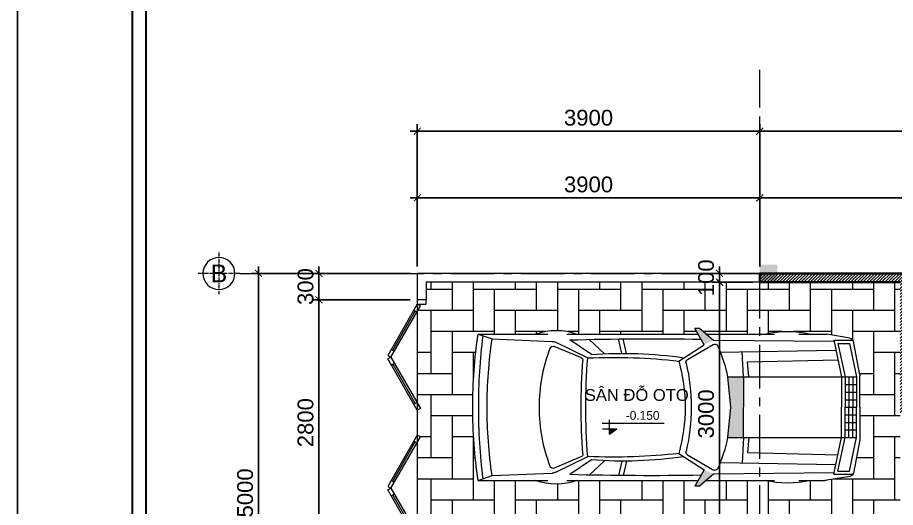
# Model space of a CAD drawing. Header units: inches. Extents: x 1198002 to 1275033, y 93432 to 197262.
# Drawn here: x 1240649 to 1250646, y 164317 to 169897 of the extents above; entities that cross this region are included whole.
import ezdxf
from ezdxf.enums import TextEntityAlignment as Align

# ---------------------------------------------------------------- set-up
doc = ezdxf.new("R2010")
doc.units = ezdxf.units.IN
doc.header["$LTSCALE"] = 100
doc.header["$MEASUREMENT"] = 0
doc.header["$PDMODE"] = 35
doc.linetypes.add('CENTERX2', pattern=[4, 2.5, -0.5, 0.5, -0.5])
for name, color, linetype, lineweight in [('$0$KHCUA', 3, 'Continuous', 20), ('1', 1, 'Continuous', 18), ('1-khung ten', 7, 'Continuous', 30), ('183', 183, 'Continuous', 5), ('2', 2, 'Continuous', 13), ('3', 3, 'Continuous', 9), ('4', 4, 'Continuous', 35), ('8', 252, 'Continuous', 5), ('9GRID', 251, 'CENTERX2', 5), ('DIM', 135, 'Continuous', 9), ('TEXT', 7, 'Continuous', 18)]:
    doc.layers.add(name, color=color, linetype=linetype, lineweight=lineweight)
doc.layers.add('13COLUMB', color=13, linetype='Continuous')
doc.styles.add('$0$GHICHU-C', font='arial.ttf', dxfattribs={"width": 0.7})
doc.styles.add('CVN', font='VHELVEN.TTF')
doc.styles.add('OBAYASHI', font='ARIALN.TTF')
doc.styles.add('VSIMPLEX', font='VTIMESN.TTF')
doc.dimstyles.new('D100', dxfattribs={"dimscale": 100, "dimtxt": 1.8, "dimasz": 0.8, "dimexe": 0.8, "dimexo": 0.8, "dimgap": 0.6, "dimtad": 1, "dimdec": 0, "dimrnd": 5, "dimzin": 12, "dimdsep": 46, "dimtxsty": 'CVN', "dimblk1": 'ARCHTICK', "dimblk2": 'ARCHTICK', "dimsah": 1, "dimcen": 0.8, "dimdle": 0.8, "dimclrd": 256, "dimclre": 256, "dimclrt": 7, "dimadec": 0, "dimazin": 3, "dimtfac": 1, "dimtdec": 0, "dimtix": 1, "dimtmove": 2, "dimatfit": 3, "dimldrblk": 'ARCHTICK', "dimfxl": 1, "dimtolj": 1, "dimarcsym": 0})

# ---------------------------------------------------------------- blocks, each defined once
blk = doc.blocks.new('GRIDSIGN')
at = {"color": 9, "linetype": 'CENTERX2'}
for p, q in [((0, 1300), (0, -1300)), ((-1300, 0), (1300, 0))]:
    blk.add_line(p, q, dxfattribs=at)
at = {"color": 9}
blk.add_circle((0, 0), 1000, dxfattribs=at)
blk.add_attdef('A', text='', height=1000).set_placement((0, 0), align=Align.MIDDLE)
blk = doc.blocks.new('ttucx')
at = {"layer": '9GRID', "ltscale": 2}
blk.add_line((1249101, 157774.6), (1249101, 167806.9), dxfattribs=at)
blk.add_lwpolyline([(1243179, 165486.5), (1264296.3, 165486.5)], dxfattribs=at)
at = {"layer": '2'}
ref = blk.add_blockref('GRIDSIGN', (1242942, 165486.5), dxfattribs=dict(at, xscale=-0.1822500005364418, yscale=0.1822500005364418, zscale=0.1822500005364418))
ref.add_attrib('A', 'B', dxfattribs={"layer": '0', "height": 202.5, "style": 'CVN'}).set_placement((1242942, 165486.5), align=Align.MIDDLE)
blk = doc.blocks.new('*U178')
for points in [[(50, 0), (634.6, 337.5), (654.6, 302.9), (70, -34.6)], [(1259.1, 0), (674.6, 337.5), (654.6, 302.9), (1239.1, -34.6)], [(1540.9, 0), (2125.4, 337.5), (2145.4, 302.9), (1560.9, -34.6)], [(2750, 0), (2165.4, 337.5), (2145.4, 302.9), (2730, -34.6)]]:
    blk.add_lwpolyline(points, close=True)
at = {"color": 8}
for points in [[(575.3, 280.2), (129.3, 22.7)], [(733.8, 280.2), (1179.9, 22.7)], [(2066.2, 280.2), (1620.1, 22.7)], [(2224.7, 280.2), (2670.7, 22.7)]]:
    blk.add_lwpolyline(points, dxfattribs=at)
for points in [[(565.3, 297.5), (585.3, 262.9)], [(743.8, 297.5), (723.8, 262.9)], [(2056.2, 297.5), (2076.2, 262.9)], [(2234.7, 297.5), (2214.7, 262.9)], [(119.3, 40), (139.3, 5.4)], [(1189.9, 40), (1169.9, 5.4)], [(1610.1, 40), (1630.1, 5.4)], [(2680.7, 40), (2660.7, 5.4)]]:
    blk.add_lwpolyline(points)
at = {"layer": '8'}
for points in [[(50, -100), (0, -100), (0, 0), (50, 0)], [(2750, -100), (2800, -100), (2800, 0), (2750, 0)]]:
    blk.add_lwpolyline(points, close=True, dxfattribs=at)
at = {"layer": '$0$KHCUA', "style": '$0$GHICHU-C', "flags": 1}
for tag, p in [('TEN_CUA', (800, -350)), ('KICH_THUOC', (800, -449.8)), ('QUI_CACH', (800, -572.2))]:
    blk.add_attdef(tag, text='', height=50, dxfattribs=at).set_placement(p, align=Align.MIDDLE)
blk = doc.blocks.new('KHUNG')
at = {"layer": '1-khung ten', "color": 5, "ltscale": 3}
blk.add_line((1870461, 653433), (1870461, 676662), dxfattribs=at)
at = {"layer": '1-khung ten', "ltscale": 3}
blk.add_line((1870645, 676510), (1870645, 653656), dxfattribs=at)
at = {"layer": 'Defpoints', "ltscale": 3}
blk.add_line((1868876, 677094), (1868876, 653037), dxfattribs=at)
blk = doc.blocks.new('CAR')
at = {"layer": '183', "linetype": 'Continuous'}
for p, q in [((7034.4, 88586), (7826.7, 88586)), ((7034.4, 88586), (7193.7, 88531.1)), ((8043.5, 88586), (9538.7, 88586)), ((9554.2, 88650.2), (9502.4, 88650.2)), ((9607.1, 88465), (9502.4, 88650.2)), ((9714.4, 88513.6), (9554.2, 88650.2)), ((9629.5, 88586), (10410.4, 88586)), ((10687.5, 88586), (10984.8, 88586)), ((11268.6, 88539.9), (11005.1, 88584.3)), ((7193.7, 88531.1), (7876.5, 88503.4)), ((7919.3, 88492.6), (8283.6, 88314.3)), ((8324.8, 88352.5), (8077.4, 88520.3)), ((8299.1, 88525.5), (8473.6, 88361.4)), ((8670, 88366.2), (8633.6, 88530.6)), ((8723.4, 88366.1), (8686.8, 88531.1)), ((11088.3, 88501), (9714.4, 88513.6)), ((11085.2, 88515.2), (11173.9, 88098.3)), ((11085.2, 88515.2), (11302.9, 88515.2)), ((11132, 88480.8), (11213.3, 88098.3)), ((11132, 88480.8), (11262.7, 88480.8)), ((11262.7, 88480.8), (11344, 88098.3)), ((11381.9, 88123), (11307.7, 88501.8)), ((8205.9, 88318.9), (7901.1, 88445.9)), ((9319.9, 88279.3), (9607.1, 88465)), ((9419.8, 88295.7), (9711.9, 88467)), ((9792.6, 88380.2), (11108.9, 88404)), ((10056.7, 88098.3), (10040.2, 88384.7)), ((10101.8, 88269.3), (11132.2, 88294.4)), ((10118.1, 88098.3), (10101.8, 88269.3)), ((9910.4, 87752.9), (9875.5, 88098.3)), ((9875.5, 88098.3), (11344, 88098.3)), ((10056.7, 88098.3), (10056.7, 87752.9)), ((11173.9, 88098.3), (11173.9, 87752.9)), ((11213.3, 88098.3), (11213.3, 87752.9)), ((11256.9, 88098.3), (11256.9, 87752.9)), ((11300.4, 88098.3), (11300.4, 87752.9)), ((11344, 88098.3), (11344, 87752.9)), ((11383, 87752.9), (11383, 88111.7)), ((11213.3, 88011.9), (11344, 88011.9)), ((11213.3, 87925.6), (11344, 87925.6)), ((11213.3, 87839.2), (11344, 87839.2)), ((9875.5, 87407.5), (9910.4, 87752.9)), ((10056.7, 87407.5), (10056.7, 87752.9)), ((11173.9, 87407.5), (11173.9, 87752.9)), ((11213.3, 87752.9), (11344, 87752.9)), ((11213.3, 87407.5), (11213.3, 87752.9)), ((11256.9, 87407.5), (11256.9, 87752.9)), ((11300.4, 87407.5), (11300.4, 87752.9)), ((11344, 87407.5), (11344, 87752.9)), ((11383, 87752.9), (11383, 87394.1)), ((11213.3, 87666.5), (11344, 87666.5)), ((11213.3, 87580.2), (11344, 87580.2)), ((11213.3, 87493.8), (11344, 87493.8)), ((9875.5, 87407.5), (11344, 87407.5)), ((10056.7, 87407.5), (10040.2, 87121)), ((10118.1, 87407.5), (10101.8, 87236.4)), ((11085.2, 86990.5), (11173.9, 87407.5)), ((11132, 87024.9), (11213.3, 87407.5)), ((11262.7, 87024.9), (11344, 87407.5)), ((11381.9, 87382.7), (11307.7, 87003.9)), ((8205.9, 87186.8), (7901.1, 87059.8)), ((7919.3, 87013.1), (8283.6, 87191.4)), ((9319.9, 87226.4), (9607.1, 87040.8)), ((9419.8, 87210.1), (9711.9, 87038.7)), ((10101.8, 87236.4), (11132.2, 87211.4)), ((8324.8, 87153.3), (8077.4, 86985.4)), ((8299.1, 86980.3), (8473.6, 87144.3)), ((8670, 87139.5), (8633.6, 86975.2)), ((8723.4, 87139.6), (8686.8, 86974.7)), ((9792.6, 87125.5), (11108.9, 87101.7)), ((7193.7, 86974.6), (7876.5, 87002.3)), ((9607.1, 87040.8), (9502.4, 86855.5)), ((9714.4, 86992.1), (9554.2, 86855.5)), ((11088.3, 87004.7), (9714.4, 86992.1)), ((11085.2, 86990.5), (11302.9, 86990.5)), ((11132, 87024.9), (11262.7, 87024.9)), ((7034.4, 86919.8), (7193.7, 86974.6)), ((7034.4, 86919.8), (7826.7, 86919.8)), ((8043.5, 86919.8), (9538.7, 86919.8)), ((9629.5, 86919.8), (10410.4, 86919.8)), ((10687.5, 86919.8), (10984.8, 86919.8)), ((11268.6, 86965.8), (11005.1, 86921.5)), ((9554.2, 86855.5), (9502.4, 86855.5))]:
    blk.add_line(p, q, dxfattribs=at)
for centre, radius, start, end in [((12654, 87752.9), 5681, 171.5672, 180), ((7924.5, 87965.8), 663.1, 69.26129, 110.73871), ((10560.1, 87504.6), 1112.3, 76.46789, 103.5321), ((10984.8, 88463.6), 122.4, 80.44448, 90), ((13654, 87752.9), 6612.8, 172.93376, 180), ((12512.6, 87752.9), 5375.5, 171.6755, 180), ((7872.2, 88396.3), 107.2, 63.92234, 87.67777), ((9006.2, 53086), 35446.5, 89.08622, 91.50148), ((11260.6, 88492.6), 48, 11.07809, 80.44448), ((9640.1, 87752.9), 1907.5, 159.33105, 180), ((7887.8, 88413.9), 34.7, 67.3717, 159.33105), ((9730.3, 88435.7), 36.4, 23.7677, 120.39857), ((8179.8, 87752.9), 1730.5, 11.51286, 23.7677), ((8192.5, 88286.9), 34.7, 356.01803, 67.3717), ((15864.1, 87752.9), 7655.5, 176.01803, 180), ((15018.1, 87752.9), 6757.8, 175.23449, 180), ((8575.1, 81579.5), 6741.1, 83.65681, 92.47815), ((8687.8, 83567.6), 4798.6, 81.73911, 94.3382), ((7441, 87752.9), 1951.3, 360, 15.65273), ((9438.2, 88264.3), 36.4, 120.39857, 193.49828), ((7307.6, 87752.9), 2154.8, 360, 13.49828), ((11323.8, 88111.7), 59.1, 360, 11.07809), ((12654, 87752.9), 5681, 180, 188.4328), ((13654, 87752.9), 6612.8, 180, 187.06624), ((12512.6, 87752.9), 5375.5, 180, 188.3245), ((9640.1, 87752.9), 1907.5, 180, 200.66894), ((15864.1, 87752.9), 7655.5, 180, 183.98197), ((15018.1, 87752.9), 6757.8, 180, 184.7655), ((7441, 87752.9), 1951.3, 344.34727, 360), ((7307.6, 87752.9), 2154.8, 346.50172, 360), ((8179.8, 87752.9), 1730.5, 336.23231, 348.48715), ((11323.8, 87394.1), 59.1, 348.92191, 360), ((8192.5, 87218.8), 34.7, 292.6283, 3.98197), ((8575.1, 93926.3), 6741.1, 267.52184, 276.34319), ((8687.8, 91938.2), 4798.6, 265.6618, 278.26089), ((9438.2, 87241.4), 36.4, 166.50172, 239.60143), ((7887.8, 87091.8), 34.7, 200.66894, 292.6283), ((7872.2, 87109.4), 107.2, 272.32223, 296.07766), ((9006.2, 122419.8), 35446.5, 268.49853, 270.91378), ((9730.3, 87070.1), 36.4, 239.60143, 336.23231), ((11260.6, 87013.1), 48, 279.55553, 348.92191), ((7924.5, 87539.9), 663.1, 249.2613, 290.7387), ((10560.1, 88001.2), 1112.3, 256.46789, 283.53212), ((10984.8, 87042.1), 122.4, 269.99999, 279.55553)]:
    blk.add_arc(centre, radius, start, end, dxfattribs=at)
for points in [[(9607.1, 88465), (9714.4, 88513.6), (9502.4, 88650.2), (9554.2, 88650.2)], [(9910.4, 87752.9), (9875.5, 88098.3), (10056.7, 88098.3)], [(9875.5, 87407.5), (9910.4, 87752.9), (10056.7, 87407.5), (10056.7, 88098.3)], [(9607.1, 87040.8), (9714.4, 86992.1), (9502.4, 86855.5), (9554.2, 86855.5)]]:
    blk.add_solid(points, dxfattribs=at)
blk = doc.blocks.new('A$C44324F94')
at = {"layer": '183', "rotation": 90}
blk.add_blockref('CAR', (104173.2, 1026.1), dxfattribs=at)
blk = doc.blocks.new('A$C6D605260')
blk.add_blockref('A$C44324F94', (-17791.7, -12647.3))
blk = doc.blocks.new('cos')
for p, q in [((1527, 300), (-205, 300)), ((0, 0), (0, 400)), ((-200, 150), (200, 150)), ((0, 0), (200, 150))]:
    blk.add_line(p, q)
blk.add_solid([(0, 150), (0, 0), (200, 150)])
at = {"color": 3, "style": 'VSIMPLEX', "text_generation_flag": 6}
blk.add_attdef('COS-VER', (93, 405), '', height=250, rotation=180, dxfattribs=at)
blk = doc.blocks.new('_ARCHTICK')
at = {"color": 0, "linetype": 'ByBlock', "const_width": 0.15}
blk.add_lwpolyline([(-0.5, -0.5), (0.5, 0.5)], dxfattribs=at)
blk = doc.blocks.new('*D206')
at = {"layer": 'Defpoints', "color": 0, "transparency": 16777216}
for p in [(1244081, 166682.5), (1245201, 166682.5), (1245201, 163882.5)]:
    blk.add_point(p, dxfattribs=at)
at = {"layer": 'DIM', "lineweight": -2, "transparency": 16777216}
for p, q in [((1244081, 163802.5), (1244081, 166762.5)), ((1245121, 166682.5), (1244001, 166682.5)), ((1245121, 163882.5), (1244001, 163882.5))]:
    blk.add_line(p, q, dxfattribs=at)
at = {"layer": 'DIM', "lineweight": -2, "transparency": 16777216, "xscale": 80, "yscale": 80, "zscale": 80}
for p, rotation in [((1244081, 166682.5), 90), ((1244081, 163882.5), 270)]:
    blk.add_blockref('_ARCHTICK', p, dxfattribs=dict(at, rotation=rotation))
at = {"layer": 'DIM', "color": 7, "transparency": 16777216, "insert": (1243928.5, 165282.5), "char_height": 180, "attachment_point": 5, "rotation": 90, "style": 'CVN'}
blk.add_mtext('\\A1;2800', dxfattribs=at)
blk = doc.blocks.new('*D207')
at = {"layer": 'Defpoints', "color": 0, "transparency": 16777216}
for p in [(1244081, 166982.5), (1245201, 166982.5), (1245201, 166682.5)]:
    blk.add_point(p, dxfattribs=at)
at = {"layer": 'DIM', "lineweight": -2, "transparency": 16777216}
for p, q in [((1244081, 166982.5), (1244081, 167062.5)), ((1245121, 166982.5), (1244001, 166982.5)), ((1244081, 166682.5), (1244081, 166982.5)), ((1245121, 166682.5), (1244001, 166682.5)), ((1244081, 166682.5), (1244081, 166602.5))]:
    blk.add_line(p, q, dxfattribs=at)
at = {"layer": 'DIM', "lineweight": -2, "transparency": 16777216, "xscale": 80, "yscale": 80, "zscale": 80}
for p, rotation in [((1244081, 166982.5), 270), ((1244081, 166682.5), 90)]:
    blk.add_blockref('_ARCHTICK', p, dxfattribs=dict(at, rotation=rotation))
at = {"layer": 'DIM', "color": 7, "transparency": 16777216, "insert": (1243928.5, 166832.5), "char_height": 180, "attachment_point": 5, "rotation": 90, "style": 'CVN'}
blk.add_mtext('\\A1;300', dxfattribs=at)
blk = doc.blocks.new('*D208')
at = {"layer": 'Defpoints', "color": 0, "transparency": 16777216}
for p in [(1244430.5, 166982.5), (1243393, 161982.5), (1244430.5, 161982.5)]:
    blk.add_point(p, dxfattribs=at)
at = {"layer": 'DIM', "lineweight": -2, "transparency": 16777216}
for p, q in [((1243393, 167062.5), (1243393, 161902.5)), ((1244350.5, 166982.5), (1243313, 166982.5)), ((1244350.5, 161982.5), (1243313, 161982.5))]:
    blk.add_line(p, q, dxfattribs=at)
at = {"layer": 'DIM', "lineweight": -2, "transparency": 16777216, "xscale": 80, "yscale": 80, "zscale": 80}
for p, rotation in [((1243393, 166982.5), 90), ((1243393, 161982.5), 270)]:
    blk.add_blockref('_ARCHTICK', p, dxfattribs=dict(at, rotation=rotation))
at = {"layer": 'DIM', "color": 7, "transparency": 16777216, "insert": (1243240.5, 164482.5), "char_height": 180, "attachment_point": 5, "rotation": 90, "style": 'CVN'}
blk.add_mtext('\\A1;5000', dxfattribs=at)
blk = doc.blocks.new('*D209')
at = {"layer": 'Defpoints', "color": 0, "transparency": 16777216}
for p in [(1249101, 167842.5), (1245201, 166982.5), (1249101, 166982.5)]:
    blk.add_point(p, dxfattribs=at)
at = {"layer": 'DIM', "lineweight": -2, "transparency": 16777216}
for p, q in [((1245201, 167062.5), (1245201, 167922.5)), ((1249101, 167062.5), (1249101, 167922.5)), ((1245121, 167842.5), (1249181, 167842.5))]:
    blk.add_line(p, q, dxfattribs=at)
at = {"layer": 'DIM', "lineweight": -2, "transparency": 16777216, "xscale": 80, "yscale": 80, "zscale": 80, "rotation": 180}
blk.add_blockref('_ARCHTICK', (1245201, 167842.5), dxfattribs=at)
at = {"layer": 'DIM', "lineweight": -2, "transparency": 16777216, "xscale": 80, "yscale": 80, "zscale": 80}
blk.add_blockref('_ARCHTICK', (1249101, 167842.5), dxfattribs=at)
at = {"layer": 'DIM', "color": 7, "transparency": 16777216, "insert": (1247151, 167995), "char_height": 180, "attachment_point": 5, "style": 'CVN'}
blk.add_mtext('\\A1;3900', dxfattribs=at)
blk = doc.blocks.new('*D210')
at = {"layer": 'Defpoints', "color": 0, "transparency": 16777216}
for p in [(1253101, 167842.5), (1253101, 167082.5), (1249101, 166982.5)]:
    blk.add_point(p, dxfattribs=at)
at = {"layer": 'DIM', "lineweight": -2, "transparency": 16777216}
for p, q in [((1249101, 167062.5), (1249101, 167922.5)), ((1253101, 167162.5), (1253101, 167922.5)), ((1249021, 167842.5), (1253181, 167842.5))]:
    blk.add_line(p, q, dxfattribs=at)
at = {"layer": 'DIM', "lineweight": -2, "transparency": 16777216, "xscale": 80, "yscale": 80, "zscale": 80, "rotation": 180}
blk.add_blockref('_ARCHTICK', (1249101, 167842.5), dxfattribs=at)
at = {"layer": 'DIM', "lineweight": -2, "transparency": 16777216, "xscale": 80, "yscale": 80, "zscale": 80}
blk.add_blockref('_ARCHTICK', (1253101, 167842.5), dxfattribs=at)
at = {"layer": 'DIM', "color": 7, "transparency": 16777216, "insert": (1251101, 167995), "char_height": 180, "attachment_point": 5, "style": 'CVN'}
blk.add_mtext('\\A1;4000', dxfattribs=at)
blk = doc.blocks.new('*D214')
at = {"layer": 'Defpoints', "color": 0, "transparency": 16777216}
for p in [(1249101, 168602.5), (1249101, 167492.5), (1262201, 166982.5)]:
    blk.add_point(p, dxfattribs=at)
at = {"layer": 'DIM', "lineweight": -2, "transparency": 16777216}
for p, q in [((1249101, 167572.5), (1249101, 168682.5)), ((1262201, 167062.5), (1262201, 168682.5)), ((1262281, 168602.5), (1249021, 168602.5))]:
    blk.add_line(p, q, dxfattribs=at)
at = {"layer": 'DIM', "lineweight": -2, "transparency": 16777216, "xscale": 80, "yscale": 80, "zscale": 80, "rotation": 180}
blk.add_blockref('_ARCHTICK', (1249101, 168602.5), dxfattribs=at)
at = {"layer": 'DIM', "lineweight": -2, "transparency": 16777216, "xscale": 80, "yscale": 80, "zscale": 80}
blk.add_blockref('_ARCHTICK', (1262201, 168602.5), dxfattribs=at)
at = {"layer": 'DIM', "color": 7, "transparency": 16777216, "insert": (1255651, 168755), "char_height": 180, "attachment_point": 5, "style": 'CVN'}
blk.add_mtext('\\A1;13100', dxfattribs=at)
blk = doc.blocks.new('*D215')
at = {"layer": 'Defpoints', "color": 0, "transparency": 16777216}
for p in [(1245201, 168602.5), (1249101, 167492.5), (1245201, 166982.5)]:
    blk.add_point(p, dxfattribs=at)
at = {"layer": 'DIM', "lineweight": -2, "transparency": 16777216}
for p, q in [((1245201, 167062.5), (1245201, 168682.5)), ((1249101, 167572.5), (1249101, 168682.5)), ((1249181, 168602.5), (1245121, 168602.5))]:
    blk.add_line(p, q, dxfattribs=at)
at = {"layer": 'DIM', "lineweight": -2, "transparency": 16777216, "xscale": 80, "yscale": 80, "zscale": 80, "rotation": 180}
blk.add_blockref('_ARCHTICK', (1245201, 168602.5), dxfattribs=at)
at = {"layer": 'DIM', "lineweight": -2, "transparency": 16777216, "xscale": 80, "yscale": 80, "zscale": 80}
blk.add_blockref('_ARCHTICK', (1249101, 168602.5), dxfattribs=at)
at = {"layer": 'DIM', "color": 7, "transparency": 16777216, "insert": (1247151, 168755), "char_height": 180, "attachment_point": 5, "style": 'CVN'}
blk.add_mtext('\\A1;3900', dxfattribs=at)
blk = doc.blocks.new('*D216')
at = {"layer": 'Defpoints', "color": 0, "transparency": 16777216}
for p in [(1249101, 166982.5), (1248642.5, 166882.5), (1249101, 166882.5)]:
    blk.add_point(p, dxfattribs=at)
at = {"layer": 'DIM', "lineweight": -2, "transparency": 16777216}
for p, q in [((1248642.5, 166982.5), (1248642.5, 167062.5)), ((1249021, 166982.5), (1248562.5, 166982.5)), ((1248642.5, 166982.5), (1248642.5, 166882.5)), ((1249021, 166882.5), (1248562.5, 166882.5)), ((1248642.5, 166882.5), (1248642.5, 166802.5))]:
    blk.add_line(p, q, dxfattribs=at)
at = {"layer": 'DIM', "lineweight": -2, "transparency": 16777216, "xscale": 80, "yscale": 80, "zscale": 80}
for p, rotation in [((1248642.5, 166982.5), 270), ((1248642.5, 166882.5), 90)]:
    blk.add_blockref('_ARCHTICK', p, dxfattribs=dict(at, rotation=rotation))
at = {"layer": 'DIM', "color": 7, "transparency": 16777216, "insert": (1248490, 166932.5), "char_height": 180, "attachment_point": 5, "rotation": 90, "style": 'CVN'}
blk.add_mtext('\\A1;100', dxfattribs=at)
blk = doc.blocks.new('*D217')
at = {"layer": 'Defpoints', "color": 0, "transparency": 16777216}
for p in [(1249101, 166882.5), (1248642.5, 163882.5), (1249101, 163882.5)]:
    blk.add_point(p, dxfattribs=at)
at = {"layer": 'DIM', "lineweight": -2, "transparency": 16777216}
for p, q in [((1248642.5, 166962.5), (1248642.5, 163802.5)), ((1249021, 166882.5), (1248562.5, 166882.5)), ((1249021, 163882.5), (1248562.5, 163882.5))]:
    blk.add_line(p, q, dxfattribs=at)
at = {"layer": 'DIM', "lineweight": -2, "transparency": 16777216, "xscale": 80, "yscale": 80, "zscale": 80}
for p, rotation in [((1248642.5, 166882.5), 90), ((1248642.5, 163882.5), 270)]:
    blk.add_blockref('_ARCHTICK', p, dxfattribs=dict(at, rotation=rotation))
at = {"layer": 'DIM', "color": 7, "transparency": 16777216, "insert": (1248490, 165382.5), "char_height": 180, "attachment_point": 5, "rotation": 90, "style": 'CVN'}
blk.add_mtext('\\A1;3000', dxfattribs=at)

msp = doc.modelspace()

# ---------------------------------------------------------------- hatches: boundary and pattern name
at = {"layer": '8'}
h = msp.add_hatch(dxfattribs=at)
h.set_pattern_fill('ANSI31', color=256, scale=200)
h.paths.add_polyline_path([(1260201, 166982.5), (1249101, 166982.5), (1249101, 166882.5), (1250701, 166882.5), (1250701, 165382.5), (1250801, 165382.5), (1250801, 166882.5), (1256501, 166882.5), (1256501, 165982.5), (1256401, 165982.5), (1256401, 165882.5), (1256501, 165882.5), (1256601, 165882.5), (1256601, 166882.5), (1260001, 166882.5), (1260001, 164982.5), (1260201, 164982.5), (1260251, 164982.5), (1260251, 165082.5), (1260201, 165082.5)])
h.paths.add_polyline_path([(1255591, 165982.5), (1253776, 165982.5), (1253801, 165882.5), (1255591, 165882.5)], flags=17)
h.paths.add_polyline_path([(1250801, 163882.5), (1250701, 163882.5), (1249101, 163882.5), (1249101, 163682.5), (1249201, 163682.5), (1250801, 163682.5)])
h.paths.add_polyline_path([(1260201, 162382.5), (1260201, 162582.5), (1260001, 162582.5), (1260001, 162382.5), (1259301, 162382.5), (1259301, 162082.5), (1256701, 162082.5), (1256701, 162382.5), (1256501, 162382.5), (1255801, 162382.5), (1255801, 162082.5), (1249201, 162082.5), (1249101, 162082.5), (1249101, 161982.5), (1260201, 161982.5)])
h.paths.add_polyline_path([(1256501, 162082.5), (1255901, 162082.5), (1255901, 162282.5), (1256501, 162282.5)], flags=16)
h.paths.add_polyline_path([(1259401, 162082.5), (1259401, 162282.5), (1260001, 162282.5), (1260001, 162082.5)], flags=16)
h.paths.add_polyline_path([(1262201, 166982.5), (1260201, 166982.5), (1260201, 166882.5), (1262101, 166882.5), (1262101, 165082.5), (1261061, 165082.5), (1261061, 164982.5), (1262001, 164982.5), (1262201, 164982.5)])
h.paths.add_polyline_path([(1262201, 164982.5), (1262101, 164982.5), (1262101, 162082.5), (1260201, 162082.5), (1260201, 161982.5), (1262201, 161982.5)])
h = msp.add_hatch(dxfattribs=at)
h.set_pattern_fill('AR-HBONE', color=256, scale=60, angle=45)
h.paths.add_polyline_path([(1249101, 163882.5), (1250701, 163882.5), (1250701, 165382.5), (1250701, 166882.5), (1249101, 166882.5), (1245301, 166882.5), (1245301, 166682.5), (1245301, 166632.5), (1245201, 166632.5), (1245235.6, 166612.5), (1245201, 166552.5), (1245201, 165503.4), (1245235.6, 165443.4), (1245201, 165423.4), (1245201, 165141.6), (1245235.6, 165121.6), (1245201, 165061.6), (1245201, 164012.5), (1245235.6, 163952.5), (1245201, 163932.5), (1245301, 163932.5), (1245301, 163882.5)])
h.paths.add_polyline_path([(1247018.3, 164625, -0.182981), (1246548.6, 164625), (1245893.4, 164625), (1245893.4, 164625, -0.036812), (1245831.9, 165458.1, -0.036812), (1245893.4, 166291.2), (1245893.4, 166291.2), (1246548.6, 166291.2, -0.182982), (1247018.3, 166291.2), (1248397.7, 166291.2), (1248361.4, 166355.4), (1248413.2, 166355.4), (1248488.5, 166291.2), (1249158.8, 166291.2, -0.118642), (1249679.4, 166291.2), (1249843.7, 166291.2, -0.041878), (1249864.1, 166289.5), (1250127.5, 166245.2, -0.312446), (1250166.7, 166207.1), (1250241.9, 165822.7), (1250241.9, 165458.1), (1250241.9, 165093.6), (1250166.7, 164709.1, -0.312078), (1250127.6, 164671.1), (1249864.1, 164626.7, -0.041718), (1249843.7, 164625), (1249843.7, 164625), (1249679.4, 164625, -0.118642), (1249158.8, 164625), (1248488.5, 164625), (1248413.2, 164560.8), (1248361.4, 164560.8), (1248397.7, 164625)], flags=16)
h.paths.add_polyline_path([(1246936.3, 164690.6), (1247183.8, 164858.5, 0.055029), (1248236.3, 164894.5), (1248178.9, 164931.7, -0.038509), (1247142.6, 164896.7), (1246778.3, 164718.4, -0.104057), (1246735.5, 164707.5), (1246052.7, 164679.9, -0.036338), (1245996.1, 165458.1, -0.036338), (1246052.7, 166236.4), (1246735.4, 166208.7, -0.103994), (1246778.2, 166197.9), (1247142.6, 166019.5, -0.038509), (1248178.9, 165984.6), (1248236.3, 166021.7, 0.055029), (1247183.8, 166057.7), (1246936.3, 166225.6, -0.004299), (1247545.8, 166236.3), (1247582.3, 166071.3, -0.034206), (1248236.3, 166021.7), (1248178.9, 165984.6, -0.068404), (1248251.2, 165458.1, -0.068404), (1248178.9, 164931.7), (1248236.3, 164894.5, -0.034206), (1247582.3, 164844.9), (1247545.8, 164679.9, -0.004299)], flags=0)
h.paths.add_polyline_path([(1248278.8, 164915.3, -0.330233), (1248261.8, 164955.1, 0.058966), (1248321.4, 165458.1, 0.058966), (1248261.8, 165961.1, -0.329913), (1248278.8, 166000.9), (1248570.8, 166172.2, -0.448928), (1248622.5, 166155.6, -0.010965), (1248651.6, 166085.5), (1249967.8, 166109.3), (1250032.8, 165803.5), (1250072.3, 165803.5), (1249991, 166186), (1250121.6, 166186), (1250203, 165803.5), (1250203, 165458.1), (1250203, 165112.7), (1250121.6, 164730.2), (1249991, 164730.2), (1250072.3, 165112.7), (1250032.8, 165112.7), (1249967.8, 164806.9), (1248651.6, 164830.8, -0.010965), (1248622.5, 164760.7, -0.447922), (1248570.9, 164743.9)], flags=0)
h.paths.add_polyline_path([(1246760.1, 164765.1, -0.424265), (1246714.3, 164784.8, -0.090431), (1246591.5, 165458.1, -0.090422), (1246714.3, 166131.3, -0.424525), (1246760.1, 166151.2), (1247064.8, 166024.1, -0.321805), (1247086.1, 165989.7, 0.017376), (1247067.6, 165458.1, 0.017376), (1247086.1, 164926.5, -0.321513), (1247064.9, 164892.1)], flags=0)
h.paths.add_polyline_path([(1250072.3, 165458.1), (1250072.3, 165717.2), (1250159.4, 165717.2), (1250159.4, 165458.1), (1250159.4, 165199.1), (1250072.3, 165199.1)], flags=0)

# ---------------------------------------------------------------- linework, layer by layer
at = {"layer": '1'}
for points in [[(1249101, 166982.5), (1245201, 166982.5), (1245201, 166682.5)], [(1249101, 166882.5), (1245301, 166882.5), (1245301, 166682.5)], [(1245301, 166682.5), (1245201, 166682.5)]]:
    msp.add_lwpolyline(points, dxfattribs=at)
at = {"layer": '13COLUMB'}
msp.add_solid([(1249301, 166882.5), (1249301, 167082.5), (1249101, 166882.5), (1249101, 167082.5)], dxfattribs=at)
at = {"layer": '3'}
msp.add_lwpolyline([(1245201, 166682.5), (1245201, 163882.5)], dxfattribs=at)
at = {"layer": '4'}
msp.add_lwpolyline([(1260201, 165082.5), (1260201, 166982.5), (1249101, 166982.5), (1249101, 166882.5), (1250701, 166882.5)], dxfattribs=at)

# ---------------------------------------------------------------- block references
at = {"layer": '1', "xscale": 0.8263246674378223, "yscale": 0.8263246674378223, "zscale": 0.8263246674378223}
msp.add_blockref('KHUNG', (-303650, -386551.9), dxfattribs=at)
at = {"layer": '183', "xscale": -1}
for name, p, rotation in [('*U178', (1245201, 166682.5), 90), ('A$C6D605260', (1250480.1, 166829.5), 270)]:
    msp.add_blockref(name, p, dxfattribs=dict(at, rotation=rotation))
at = {"layer": '9GRID'}
msp.add_blockref('ttucx', (0, 1496), dxfattribs=at)
at = {"layer": 'TEXT'}
ref = msp.add_blockref('cos', (1247390.1, 165150.6), dxfattribs=dict(at, xscale=0.4065874345638741, yscale=0.4065874345638741, zscale=0.4065874345638741, rotation=0.0002481631948920933))
ref.add_attrib('COS-VER', '-0.150', (1247575.4, 165315.2), dxfattribs={"layer": '0', "color": 3, "height": 101.25, "rotation": 180.00025, "style": 'VSIMPLEX', "text_generation_flag": 6})

# ---------------------------------------------------------------- texts
at = {"layer": 'TEXT', "insert": (1247108.2, 165528.6), "char_height": 135, "attachment_point": 7, "style": 'OBAYASHI'}
msp.add_mtext_dynamic_manual_height_columns('{\\fArial|b0|i0|c0|p34;SÂN ĐỖ OTO}', width=4193.67, gutter_width=1, heights=[0], dxfattribs=at)

# ---------------------------------------------------------------- dimensions: what is measured, and where the dimension line sits
at = {"layer": 'DIM'}
for base, p1, p2, picture, middle in [((1245201, 168602.5), (1249101, 167492.5), (1245201, 166982.5), '*D215', (1247151, 168755)), ((1249101, 168602.5), (1262201, 166982.5), (1249101, 167492.5), '*D214', (1255651, 168755)), ((1249101, 167842.5), (1245201, 166982.5), (1249101, 166982.5), '*D209', (1247151, 167995)), ((1253101, 167842.5), (1249101, 166982.5), (1253101, 167082.5), '*D210', (1251101, 167995))]:
    dim = msp.add_linear_dim(base=base, p1=p1, p2=p2, dimstyle='D100', dxfattribs=at)
    dim.commit()
    dim.dimension.update_dxf_attribs({"geometry": picture, "text_midpoint": middle})
for base, p1, p2, picture, middle in [((1243393, 161982.5), (1244430.5, 166982.5), (1244430.5, 161982.5), '*D208', (1243240.5, 164482.5)), ((1244081, 166982.5), (1245201, 166682.5), (1245201, 166982.5), '*D207', (1243928.5, 166832.5)), ((1248642.5, 166882.5), (1249101, 166982.5), (1249101, 166882.5), '*D216', (1248490, 166932.5)), ((1248642.5, 163882.5), (1249101, 166882.5), (1249101, 163882.5), '*D217', (1248490, 165382.5)), ((1244081, 166682.5), (1245201, 163882.5), (1245201, 166682.5), '*D206', (1243928.5, 165282.5))]:
    dim = msp.add_linear_dim(base=base, p1=p1, p2=p2, angle=90, dimstyle='D100', dxfattribs=at)
    dim.commit()
    dim.dimension.update_dxf_attribs({"geometry": picture, "text_midpoint": middle})

doc.saveas('drawing.dxf')
